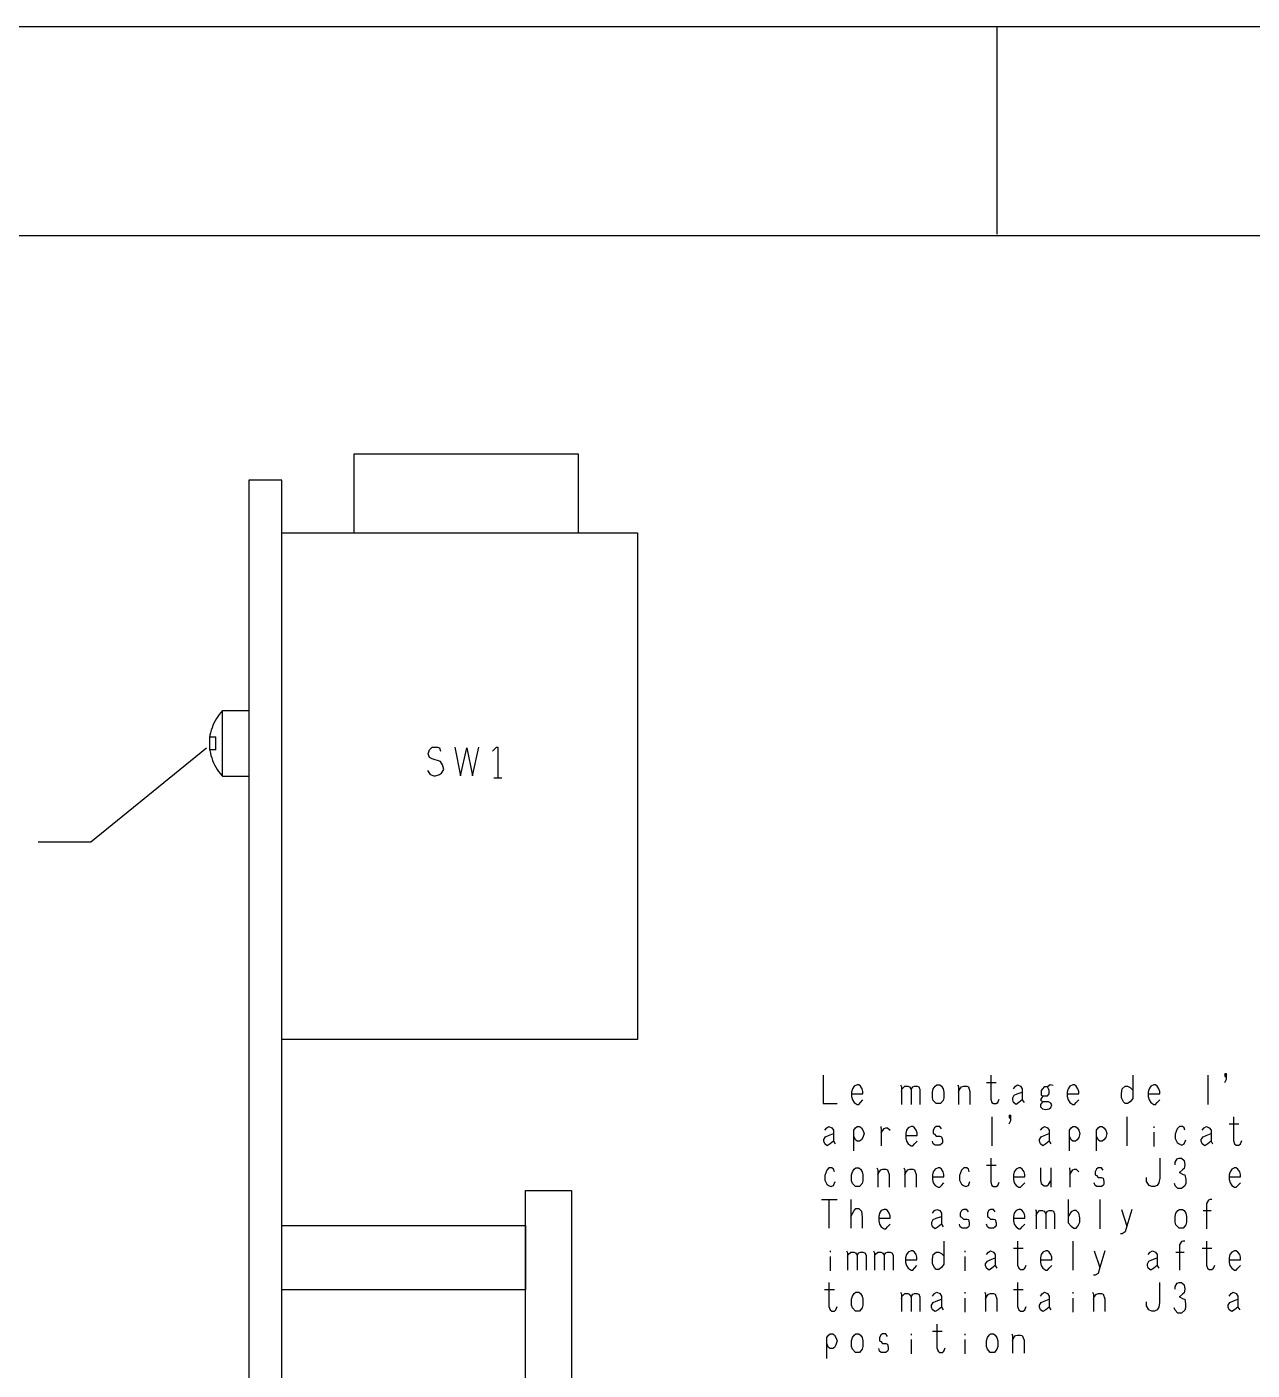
# Model space of a CAD drawing. Extents: x -228 to 961, y -124 to 716.
# Drawn here: x 531.1 to 698.3, y 532.5 to 715.8 of the extents above; entities that cross this region are included whole.
import ezdxf

# ---------------------------------------------------------------- set-up
doc = ezdxf.new("R2010")
doc.units = 0
doc.layers.add('1', color=1, linetype='CONTINUOUS')

msp = doc.modelspace()

# ---------------------------------------------------------------- linework, layer by layer
at = {"layer": '1'}
for p, q in [((960.5, 715.8), (-227.75, 715.8)), ((663.47, 715.8), (663.47, 687.53)), ((934.1, 687.29), (-201.33, 687.29)), ((575.8, 646.77), (575.8, 657.55)), ((575.8, 657.55), (606.35, 657.55)), ((606.35, 657.55), (606.35, 646.77)), ((565.92, 653.94), (561.42, 653.94)), ((561.42, 653.94), (561.42, 211.09)), ((565.92, 651.24), (565.92, 653.94)), ((565.92, 221.87), (565.92, 651.24)), ((565.93, 577.6), (565.93, 646.77)), ((565.93, 646.77), (614.43, 646.77)), ((614.43, 646.77), (614.43, 577.6)), ((557.17, 621.69), (557, 621.39)), ((557.37, 621.97), (557.17, 621.69)), ((557.6, 622.24), (557.37, 621.97)), ((557.82, 622.49), (557.6, 622.24)), ((557.82, 622.49), (561.42, 622.49)), ((557.82, 613.52), (557.82, 622.49)), ((556.3, 619.82), (556.2, 619.47)), ((556.4, 620.14), (556.3, 619.82)), ((556.52, 620.47), (556.4, 620.14)), ((556.65, 620.79), (556.52, 620.47)), ((556.82, 621.09), (556.65, 620.79)), ((557, 621.39), (556.82, 621.09)), ((556.02, 618.92), (556.92, 618.92)), ((556.07, 618.79), (556.05, 618.44)), ((556.05, 618.44), (556.05, 618.09)), ((556.05, 618.09), (556.05, 617.74)), ((556.12, 619.12), (556.07, 618.79)), ((556.2, 619.47), (556.12, 619.12)), ((556.92, 617.12), (556.92, 618.92)), ((555.65, 617.35), (539.88, 604.55)), ((556.92, 617.12), (556.02, 617.12)), ((556.05, 617.74), (556.07, 617.39)), ((556.07, 617.39), (556.1, 617.04)), ((556.1, 617.04), (556.17, 616.69)), ((556.17, 616.69), (556.25, 616.37)), ((556.25, 616.37), (556.35, 616.04)), ((556.35, 616.04), (556.45, 615.69)), ((585.9, 616.6), (586.05, 617.15)), ((586.05, 616.07), (585.9, 616.6)), ((586.05, 617.15), (586.45, 617.5)), ((586.45, 615.9), (586.05, 616.07)), ((586.45, 617.5), (587.18, 617.5)), ((587.18, 617.5), (587.43, 617.4)), ((587.43, 617.4), (587.58, 616.95)), ((589.5, 617.5), (590.28, 613.6)), ((590.28, 613.6), (591.15, 617.4)), ((591.15, 617.4), (591.95, 613.6)), ((591.95, 613.6), (592.8, 617.5)), ((594.68, 616.95), (595.2, 617.5)), ((595.2, 617.5), (595.4, 617.5)), ((595.4, 617.5), (595.4, 613.32)), ((556.45, 615.69), (556.6, 615.37)), ((556.6, 615.37), (556.75, 615.07)), ((556.75, 615.07), (556.9, 614.77)), ((556.9, 614.77), (557.1, 614.47)), ((557.1, 614.47), (557.3, 614.17)), ((557.3, 614.17), (557.5, 613.89)), ((585.78, 614.3), (586.18, 613.77)), ((587.58, 615.55), (586.45, 615.9)), ((587.83, 615.1), (587.58, 615.55)), ((587.7, 613.95), (588.03, 614.47)), ((588.03, 614.47), (587.83, 615.1)), ((557.5, 613.89), (557.72, 613.64)), ((557.72, 613.64), (557.82, 613.52)), ((557.82, 613.52), (561.42, 613.52)), ((586.18, 613.77), (586.65, 613.6)), ((586.65, 613.6), (586.9, 613.6)), ((586.9, 613.6), (587.43, 613.77)), ((587.43, 613.77), (587.7, 613.95)), ((594.85, 613.32), (595.93, 613.32)), ((539.88, 604.55), (532.68, 604.55)), ((614.43, 577.6), (565.93, 577.6)), ((639.75, 572.72), (639.75, 568.85)), ((662.63, 572.72), (662.63, 569.47)), ((682, 572.72), (682, 569.55)), ((692.23, 572.72), (692.23, 568.75)), ((694.8, 572.9), (694.58, 572.55)), ((694.8, 572.9), (694.58, 572.9)), ((694.58, 572.9), (694.58, 572.55)), ((694.8, 572.55), (694.58, 572.9)), ((694.58, 572.55), (694.8, 572.55)), ((694.58, 571.75), (694.8, 572.2)), ((694.8, 572.2), (694.8, 572.9)), ((643.78, 570.87), (643.65, 570.42)), ((643.65, 570.42), (643.65, 569.82)), ((643.65, 570.17), (645.2, 570.17)), ((644, 571.22), (643.78, 570.87)), ((644.4, 571.4), (644, 571.22)), ((644.63, 571.4), (644.4, 571.4)), ((644.88, 571.22), (644.63, 571.4)), ((645.1, 570.87), (644.88, 571.22)), ((645.2, 570.52), (645.1, 570.87)), ((645.2, 570.17), (645.2, 570.52)), ((650.33, 571.4), (650.45, 571.15)), ((650.45, 571.15), (650.45, 568.75)), ((650.45, 570.52), (650.55, 570.87)), ((650.55, 570.87), (650.9, 571.22)), ((650.9, 571.22), (651.3, 571.22)), ((651.3, 571.22), (651.53, 571.15)), ((651.53, 571.15), (651.78, 570.8)), ((651.78, 570.8), (652, 571.15)), ((651.78, 570.8), (651.78, 568.75)), ((652, 571.15), (652.23, 571.22)), ((652.23, 571.22), (652.58, 571.22)), ((652.58, 571.22), (652.8, 571.15)), ((652.8, 571.15), (652.98, 570.8)), ((652.98, 570.8), (652.98, 568.75)), ((654.7, 570.42), (654.8, 570.87)), ((654.7, 569.65), (654.7, 570.42)), ((654.8, 570.87), (655.05, 571.22)), ((655.05, 571.22), (655.28, 571.4)), ((655.28, 571.4), (655.68, 571.4)), ((655.68, 571.4), (655.9, 571.22)), ((655.9, 571.22), (656.13, 570.87)), ((656.13, 570.87), (656.25, 570.42)), ((656.25, 570.42), (656.25, 569.65)), ((658.15, 571.4), (658.25, 571.15)), ((658.25, 571.15), (658.25, 568.75)), ((658.25, 570.42), (658.38, 570.8)), ((658.38, 570.8), (658.65, 571.15)), ((658.65, 571.15), (658.95, 571.22)), ((658.95, 571.22), (659.35, 571.22)), ((659.35, 571.22), (659.58, 571.15)), ((659.58, 571.15), (659.8, 570.52)), ((659.8, 570.52), (659.8, 568.75)), ((662.05, 571.75), (663.38, 571.75)), ((665.73, 570.87), (666.03, 571.22)), ((665.85, 570), (666.25, 570.17)), ((666.03, 571.22), (666.3, 571.4)), ((666.25, 570.17), (666.93, 570.42)), ((666.3, 571.4), (666.7, 571.22)), ((666.7, 571.22), (666.93, 570.87)), ((666.93, 570.87), (666.93, 570.42)), ((666.93, 570.42), (666.93, 569.37)), ((669.7, 570.87), (669.53, 570.62)), ((669.53, 570.62), (669.53, 570)), ((669.93, 571.15), (669.7, 570.87)), ((670.38, 571.15), (669.93, 571.15)), ((670.73, 571.4), (670.38, 571.15)), ((670.5, 570.87), (670.38, 571.15)), ((670.38, 569.9), (670.6, 570.17)), ((670.6, 570.62), (670.5, 570.87)), ((670.6, 570.17), (670.6, 570.62)), ((671.13, 571.32), (670.73, 571.4)), ((673.2, 570.87), (673.08, 570.42)), ((673.08, 570.42), (673.08, 569.82)), ((673.08, 570.17), (674.63, 570.17)), ((673.43, 571.22), (673.2, 570.87)), ((673.83, 571.4), (673.43, 571.22)), ((674.05, 571.4), (673.83, 571.4)), ((674.3, 571.22), (674.05, 571.4)), ((674.53, 570.87), (674.3, 571.22)), ((674.63, 570.52), (674.53, 570.87)), ((674.63, 570.17), (674.63, 570.52)), ((680.45, 570.25), (680.55, 570.87)), ((680.45, 569.65), (680.45, 570.25)), ((680.55, 570.87), (680.95, 571.22)), ((680.95, 571.22), (681.3, 571.22)), ((681.3, 571.22), (681.65, 571.05)), ((681.65, 571.05), (682, 570.7)), ((684.23, 570.87), (684.13, 570.42)), ((684.13, 570.42), (684.13, 569.82)), ((684.13, 570.17), (685.68, 570.17)), ((684.45, 571.22), (684.23, 570.87)), ((684.88, 571.4), (684.45, 571.22)), ((685.1, 571.4), (684.88, 571.4)), ((685.33, 571.22), (685.1, 571.4)), ((685.55, 570.87), (685.33, 571.22)), ((685.68, 570.52), (685.55, 570.87)), ((685.68, 570.17), (685.68, 570.52)), ((639.75, 568.85), (641.7, 568.85)), ((643.65, 569.82), (643.78, 569.37)), ((643.78, 569.37), (644, 569.02)), ((644, 569.02), (644.4, 568.75)), ((644.4, 568.75), (644.63, 568.75)), ((644.63, 568.75), (644.88, 569.02)), ((644.88, 569.02), (645.2, 569.37)), ((654.8, 569.27), (654.7, 569.65)), ((655.2, 568.85), (654.8, 569.27)), ((655.78, 568.85), (655.2, 568.85)), ((656.13, 569.27), (655.78, 568.85)), ((656.25, 569.65), (656.13, 569.27)), ((662.63, 569.47), (662.8, 569.02)), ((662.8, 569.02), (663.03, 568.85)), ((663.03, 568.85), (663.38, 568.85)), ((663.38, 568.85), (663.6, 569.02)), ((663.6, 569.02), (663.78, 569.47)), ((665.63, 569.65), (665.85, 570)), ((665.63, 569.37), (665.63, 569.65)), ((665.73, 569.02), (665.63, 569.37)), ((666.08, 568.75), (665.73, 569.02)), ((666.48, 569.02), (666.08, 568.75)), ((666.93, 569.37), (666.48, 569.02)), ((666.93, 569.37), (667.18, 569.02)), ((669.75, 569.9), (669.4, 569.37)), ((669.4, 569.37), (669.7, 569.1)), ((669.7, 569.1), (669.4, 568.75)), ((669.4, 568.75), (669.4, 568.4)), ((669.4, 568.4), (669.7, 568.12)), ((669.53, 570), (669.75, 569.9)), ((670.5, 569.1), (669.7, 569.1)), ((669.75, 569.9), (670.38, 569.9)), ((670.85, 568.92), (670.5, 569.1)), ((670.6, 568.12), (670.85, 568.32)), ((670.95, 568.67), (670.85, 568.92)), ((670.85, 568.32), (670.95, 568.67)), ((673.08, 569.82), (673.2, 569.37)), ((673.2, 569.37), (673.43, 569.02)), ((673.43, 569.02), (673.83, 568.75)), ((673.83, 568.75), (674.05, 568.75)), ((674.05, 568.75), (674.3, 569.02)), ((674.3, 569.02), (674.63, 569.37)), ((680.73, 569.1), (680.45, 569.65)), ((680.95, 568.85), (680.73, 569.1)), ((681.3, 568.85), (680.95, 568.85)), ((681.65, 569.1), (681.3, 568.85)), ((682, 569.55), (681.65, 569.1)), ((684.13, 569.82), (684.23, 569.37)), ((684.23, 569.37), (684.45, 569.02)), ((684.45, 569.02), (684.88, 568.75)), ((684.88, 568.75), (685.1, 568.75)), ((685.1, 568.75), (685.33, 569.02)), ((685.33, 569.02), (685.68, 569.37)), ((662.8, 567.07), (662.8, 563.1)), ((665.38, 567.25), (665.15, 566.9)), ((665.38, 567.25), (665.15, 567.25)), ((665.15, 567.25), (665.15, 566.9)), ((665.38, 566.9), (665.15, 567.25)), ((665.15, 566.9), (665.38, 566.9)), ((665.15, 566.1), (665.38, 566.55)), ((665.38, 566.55), (665.38, 567.25)), ((669.7, 568.12), (670.15, 568.05)), ((670.15, 568.05), (670.6, 568.12)), ((681.18, 567.07), (681.18, 563.1)), ((695.73, 567.07), (695.73, 563.8)), ((639.98, 565.22), (640.28, 565.57)), ((640.28, 565.57), (640.55, 565.75)), ((640.5, 564.5), (641.2, 564.77)), ((640.55, 565.75), (640.95, 565.57)), ((640.95, 565.57), (641.2, 565.22)), ((641.2, 565.22), (641.2, 564.77)), ((641.2, 564.77), (641.2, 563.72)), ((643.95, 565.22), (644.18, 565.57)), ((643.95, 562.4), (643.95, 565.22)), ((644.18, 565.57), (644.4, 565.75)), ((644.4, 565.75), (644.75, 565.75)), ((644.75, 565.75), (644.98, 565.57)), ((644.98, 565.57), (645.2, 565.22)), ((645.2, 565.22), (645.38, 564.77)), ((645.38, 564.77), (645.2, 564.25)), ((647.63, 565.75), (647.68, 565.22)), ((647.68, 564.87), (648.08, 565.47)), ((647.68, 565.22), (647.68, 563.1)), ((648.08, 565.47), (648.33, 565.57)), ((648.33, 565.57), (648.55, 565.57)), ((648.55, 565.57), (648.9, 565.22)), ((651.13, 565.22), (651.03, 564.77)), ((651.03, 564.77), (651.03, 564.15)), ((651.35, 565.57), (651.13, 565.22)), ((651.78, 565.75), (651.35, 565.57)), ((652, 565.75), (651.78, 565.75)), ((652.23, 565.57), (652, 565.75)), ((652.45, 565.22), (652.23, 565.57)), ((652.58, 564.87), (652.45, 565.22)), ((652.58, 564.5), (652.58, 564.87)), ((654.98, 565.57), (654.8, 565.22)), ((654.8, 565.22), (654.8, 564.77)), ((654.8, 564.77), (654.98, 564.7)), ((655.2, 565.75), (654.98, 565.57)), ((654.98, 564.7), (655.2, 564.42)), ((655.68, 565.75), (655.2, 565.75)), ((655.9, 565.4), (655.68, 565.75)), ((669.4, 565.22), (669.7, 565.57)), ((669.7, 565.57), (669.98, 565.75)), ((669.93, 564.5), (670.6, 564.77)), ((669.98, 565.75), (670.38, 565.57)), ((670.38, 565.57), (670.6, 565.22)), ((670.6, 565.22), (670.6, 564.77)), ((670.6, 564.77), (670.6, 563.72)), ((673.38, 565.22), (673.6, 565.57)), ((673.38, 562.4), (673.38, 565.22)), ((673.6, 565.57), (673.83, 565.75)), ((673.83, 565.75), (674.18, 565.75)), ((674.18, 565.75), (674.4, 565.57)), ((674.4, 565.57), (674.63, 565.22)), ((674.63, 565.22), (674.8, 564.77)), ((674.8, 564.77), (674.63, 564.25)), ((677.05, 565.22), (677.28, 565.57)), ((677.05, 562.4), (677.05, 565.22)), ((677.28, 565.57), (677.5, 565.75)), ((677.5, 565.75), (677.85, 565.75)), ((677.85, 565.75), (678.08, 565.57)), ((678.08, 565.57), (678.33, 565.22)), ((678.33, 565.22), (678.48, 564.77)), ((678.48, 564.77), (678.33, 564.25)), ((684.88, 565.75), (684.88, 565.57)), ((684.88, 564.95), (684.88, 563)), ((688.08, 565.4), (687.8, 564.7)), ((687.8, 564.7), (687.8, 564.07)), ((688.38, 565.75), (688.08, 565.4)), ((688.78, 565.75), (688.38, 565.75)), ((689, 565.57), (688.78, 565.75)), ((689.13, 565.22), (689, 565.57)), ((691.48, 565.22), (691.75, 565.57)), ((691.75, 565.57), (692.05, 565.75)), ((692, 564.5), (692.68, 564.77)), ((692.05, 565.75), (692.45, 565.57)), ((692.45, 565.57), (692.68, 565.22)), ((692.68, 565.22), (692.68, 564.77)), ((692.68, 564.77), (692.68, 563.72)), ((695.15, 566.1), (696.48, 566.1)), ((639.88, 563.97), (640.1, 564.32)), ((639.88, 563.72), (639.88, 563.97)), ((639.98, 563.37), (639.88, 563.72)), ((640.33, 563.1), (639.98, 563.37)), ((640.1, 564.32), (640.5, 564.5)), ((640.73, 563.37), (640.33, 563.1)), ((641.2, 563.72), (640.73, 563.37)), ((641.2, 563.72), (641.43, 563.37)), ((644.18, 563.9), (643.95, 564.42)), ((644.4, 563.72), (644.18, 563.9)), ((644.75, 563.72), (644.4, 563.72)), ((644.98, 563.9), (644.75, 563.72)), ((645.2, 564.25), (644.98, 563.9)), ((651.03, 564.5), (652.58, 564.5)), ((651.03, 564.15), (651.13, 563.72)), ((651.13, 563.72), (651.35, 563.37)), ((651.35, 563.37), (651.78, 563.1)), ((651.78, 563.1), (652, 563.1)), ((652, 563.1), (652.23, 563.37)), ((652.23, 563.37), (652.58, 563.72)), ((654.8, 563.37), (654.7, 563.72)), ((655.05, 563.17), (654.8, 563.37)), ((655.68, 563.17), (655.05, 563.17)), ((655.2, 564.42), (655.68, 564.42)), ((655.68, 564.42), (655.9, 564.32)), ((655.9, 563.37), (655.68, 563.17)), ((655.9, 564.32), (656.03, 563.9)), ((656.03, 563.55), (655.9, 563.37)), ((656.03, 563.9), (656.03, 563.55)), ((669.3, 563.97), (669.53, 564.32)), ((669.3, 563.72), (669.3, 563.97)), ((669.4, 563.37), (669.3, 563.72)), ((669.75, 563.1), (669.4, 563.37)), ((669.53, 564.32), (669.93, 564.5)), ((670.15, 563.37), (669.75, 563.1)), ((670.6, 563.72), (670.15, 563.37)), ((670.6, 563.72), (670.85, 563.37)), ((673.6, 563.9), (673.38, 564.42)), ((673.83, 563.72), (673.6, 563.9)), ((674.18, 563.72), (673.83, 563.72)), ((674.4, 563.9), (674.18, 563.72)), ((674.63, 564.25), (674.4, 563.9)), ((677.28, 563.9), (677.05, 564.42)), ((677.5, 563.72), (677.28, 563.9)), ((677.85, 563.72), (677.5, 563.72)), ((678.08, 563.9), (677.85, 563.72)), ((678.33, 564.25), (678.08, 563.9)), ((687.8, 564.07), (688.08, 563.55)), ((688.08, 563.55), (688.33, 563.37)), ((688.33, 563.37), (688.65, 563.17)), ((688.65, 563.17), (689, 563.37)), ((689, 563.37), (689.23, 563.9)), ((691.35, 563.97), (691.6, 564.32)), ((691.35, 563.72), (691.35, 563.97)), ((691.48, 563.37), (691.35, 563.72)), ((691.83, 563.1), (691.48, 563.37)), ((691.6, 564.32), (692, 564.5)), ((692.23, 563.37), (691.83, 563.1)), ((692.68, 563.72), (692.23, 563.37)), ((692.68, 563.72), (692.9, 563.37)), ((695.73, 563.8), (695.9, 563.37)), ((695.9, 563.37), (696.13, 563.17)), ((696.13, 563.17), (696.48, 563.17)), ((696.48, 563.17), (696.7, 563.37)), ((696.7, 563.37), (696.88, 563.8)), ((662.63, 561.42), (662.63, 558.15)), ((685.68, 561.42), (685.68, 558.67)), ((687.8, 560.87), (688.08, 561.32)), ((688.08, 561.32), (688.33, 561.42)), ((688.33, 561.42), (688.65, 561.42)), ((688.65, 561.42), (689, 561.07)), ((689, 561.07), (689.13, 560.52)), ((640.28, 559.75), (639.98, 559.02)), ((640.55, 560.1), (640.28, 559.75)), ((640.95, 560.1), (640.55, 560.1)), ((641.2, 559.92), (640.95, 560.1)), ((641.3, 559.55), (641.2, 559.92)), ((643.65, 559.12), (643.78, 559.55)), ((643.78, 559.55), (644, 559.92)), ((644, 559.92), (644.23, 560.1)), ((644.23, 560.1), (644.63, 560.1)), ((644.63, 560.1), (644.88, 559.92)), ((644.88, 559.92), (645.1, 559.55)), ((645.1, 559.55), (645.2, 559.12)), ((647.1, 560.1), (647.23, 559.82)), ((647.23, 559.82), (647.23, 557.45)), ((647.23, 559.12), (647.35, 559.47)), ((647.35, 559.47), (647.63, 559.82)), ((647.63, 559.82), (647.9, 559.92)), ((647.9, 559.92), (648.33, 559.92)), ((648.33, 559.92), (648.55, 559.82)), ((648.55, 559.82), (648.78, 559.2)), ((648.78, 559.2), (648.78, 557.45)), ((650.78, 560.1), (650.9, 559.82)), ((650.9, 559.82), (650.9, 557.45)), ((650.9, 559.12), (651.03, 559.47)), ((651.03, 559.47), (651.3, 559.82)), ((651.3, 559.82), (651.6, 559.92)), ((651.6, 559.92), (652, 559.92)), ((652, 559.92), (652.23, 559.82)), ((652.23, 559.82), (652.45, 559.2)), ((652.45, 559.2), (652.45, 557.45)), ((654.8, 559.55), (654.7, 559.12)), ((655.05, 559.92), (654.8, 559.55)), ((655.45, 560.1), (655.05, 559.92)), ((655.68, 560.1), (655.45, 560.1)), ((655.9, 559.92), (655.68, 560.1)), ((656.13, 559.55), (655.9, 559.92)), ((656.25, 559.2), (656.13, 559.55)), ((656.25, 558.85), (656.25, 559.2)), ((658.65, 559.75), (658.38, 559.02)), ((658.95, 560.1), (658.65, 559.75)), ((659.35, 560.1), (658.95, 560.1)), ((659.58, 559.92), (659.35, 560.1)), ((659.7, 559.55), (659.58, 559.92)), ((662.05, 560.45), (663.38, 560.45)), ((665.85, 559.55), (665.73, 559.12)), ((666.08, 559.92), (665.85, 559.55)), ((666.48, 560.1), (666.08, 559.92)), ((666.7, 560.1), (666.48, 560.1)), ((666.93, 559.92), (666.7, 560.1)), ((667.18, 559.55), (666.93, 559.92)), ((667.28, 559.2), (667.18, 559.55)), ((667.28, 558.85), (667.28, 559.2)), ((669.4, 560.1), (669.4, 558.4)), ((670.85, 560.1), (670.85, 557.45)), ((673.38, 560.1), (673.43, 559.55)), ((673.43, 559.2), (673.83, 559.82)), ((673.43, 559.55), (673.43, 557.45)), ((673.83, 559.82), (674.05, 559.92)), ((674.05, 559.92), (674.3, 559.92)), ((674.3, 559.92), (674.63, 559.55)), ((677.05, 559.92), (676.88, 559.55)), ((676.88, 559.55), (676.88, 559.12)), ((677.28, 560.1), (677.05, 559.92)), ((677.75, 560.1), (677.28, 560.1)), ((677.98, 559.75), (677.75, 560.1)), ((687.8, 560.52), (687.8, 560.87)), ((688.38, 559.47), (688.33, 559.47)), ((688.78, 559.82), (688.38, 559.47)), ((688.38, 559.47), (688.9, 559.2)), ((689, 560), (688.78, 559.82)), ((688.9, 559.2), (689.13, 559.12)), ((689.13, 560.52), (689, 560)), ((695.28, 559.55), (695.15, 559.12)), ((695.5, 559.92), (695.28, 559.55)), ((695.9, 560.1), (695.5, 559.92)), ((696.13, 560.1), (695.9, 560.1)), ((696.35, 559.92), (696.13, 560.1)), ((696.6, 559.55), (696.35, 559.92)), ((696.7, 559.2), (696.6, 559.55)), ((696.7, 558.85), (696.7, 559.2)), ((639.98, 559.02), (639.98, 558.4)), ((639.98, 558.4), (640.28, 557.87)), ((640.28, 557.87), (640.5, 557.7)), ((640.5, 557.7), (640.85, 557.52)), ((640.85, 557.52), (641.2, 557.7)), ((641.2, 557.7), (641.43, 558.22)), ((643.65, 558.32), (643.65, 559.12)), ((643.78, 557.97), (643.65, 558.32)), ((644.18, 557.52), (643.78, 557.97)), ((644.75, 557.52), (644.18, 557.52)), ((645.1, 557.97), (644.75, 557.52)), ((645.2, 558.32), (645.1, 557.97)), ((645.2, 559.12), (645.2, 558.32)), ((654.7, 559.12), (654.7, 558.5)), ((654.7, 558.85), (656.25, 558.85)), ((654.7, 558.5), (654.8, 558.05)), ((654.8, 558.05), (655.05, 557.7)), ((655.05, 557.7), (655.45, 557.45)), ((655.45, 557.45), (655.68, 557.45)), ((655.68, 557.45), (655.9, 557.7)), ((655.9, 557.7), (656.25, 558.05)), ((658.38, 559.02), (658.38, 558.4)), ((658.38, 558.4), (658.65, 557.87)), ((658.65, 557.87), (658.9, 557.7)), ((658.9, 557.7), (659.23, 557.52)), ((659.23, 557.52), (659.58, 557.7)), ((659.58, 557.7), (659.8, 558.22)), ((662.63, 558.15), (662.8, 557.7)), ((662.8, 557.7), (663.03, 557.52)), ((663.03, 557.52), (663.38, 557.52)), ((663.38, 557.52), (663.6, 557.7)), ((663.6, 557.7), (663.78, 558.15)), ((665.73, 559.12), (665.73, 558.5)), ((665.73, 558.85), (667.28, 558.85)), ((665.73, 558.5), (665.85, 558.05)), ((665.85, 558.05), (666.08, 557.7)), ((666.08, 557.7), (666.48, 557.45)), ((666.48, 557.45), (666.7, 557.45)), ((666.7, 557.45), (666.93, 557.7)), ((666.93, 557.7), (667.28, 558.05)), ((669.4, 558.4), (669.53, 557.97)), ((669.53, 557.97), (669.93, 557.62)), ((669.93, 557.62), (670.28, 557.62)), ((670.28, 557.62), (670.5, 557.8)), ((670.5, 557.8), (670.85, 558.32)), ((676.88, 557.7), (676.75, 558.05)), ((676.88, 559.12), (677.05, 559.02)), ((677.1, 557.52), (676.88, 557.7)), ((677.05, 559.02), (677.28, 558.77)), ((677.75, 557.52), (677.1, 557.52)), ((677.28, 558.77), (677.75, 558.77)), ((677.75, 558.77), (677.98, 558.67)), ((677.98, 557.7), (677.75, 557.52)), ((677.98, 558.67), (678.08, 558.22)), ((678.08, 557.87), (677.98, 557.7)), ((678.08, 558.22), (678.08, 557.87)), ((683.9, 558.22), (683.9, 558.77)), ((684.23, 557.7), (683.9, 558.22)), ((684.63, 557.52), (684.23, 557.7)), ((684.98, 557.52), (684.63, 557.52)), ((685.33, 557.7), (684.98, 557.52)), ((685.55, 558.05), (685.33, 557.7)), ((685.68, 558.67), (685.55, 558.05)), ((687.8, 557.62), (687.68, 557.97)), ((688.15, 557.25), (687.8, 557.62)), ((689.13, 557.62), (688.65, 557.25)), ((689.13, 559.12), (689.23, 558.5)), ((689.23, 557.97), (689.13, 557.62)), ((689.23, 558.5), (689.23, 557.97)), ((695.15, 559.12), (695.15, 558.5)), ((695.15, 558.85), (696.7, 558.85)), ((695.15, 558.5), (695.28, 558.05)), ((695.28, 558.05), (695.5, 557.7)), ((695.5, 557.7), (695.9, 557.45)), ((695.9, 557.45), (696.13, 557.45)), ((696.13, 557.45), (696.35, 557.7)), ((696.35, 557.7), (696.7, 558.05)), ((599.15, 476.1), (599.15, 557)), ((599.15, 557), (605.45, 557)), ((605.45, 557), (605.45, 476.22)), ((639.53, 555.75), (641.7, 555.75)), ((640.55, 555.75), (640.55, 551.87)), ((643.55, 555.75), (643.55, 551.87)), ((673.2, 555.75), (673.2, 552.57)), ((677.5, 555.75), (677.5, 551.77)), ((688.65, 557.25), (688.15, 557.25)), ((692.33, 555.67), (692.05, 555.22)), ((692.58, 555.75), (692.33, 555.67)), ((692.8, 555.75), (692.58, 555.75)), ((643.55, 553.45), (643.95, 554.17)), ((643.95, 554.17), (644.23, 554.52)), ((644.23, 554.52), (644.63, 554.52)), ((644.63, 554.52), (644.98, 554.17)), ((644.98, 554.17), (645.1, 553.37)), ((647.45, 553.9), (647.35, 553.45)), ((647.68, 554.25), (647.45, 553.9)), ((648.08, 554.42), (647.68, 554.25)), ((648.33, 554.42), (648.08, 554.42)), ((648.55, 554.25), (648.33, 554.42)), ((648.78, 553.9), (648.55, 554.25)), ((648.9, 553.55), (648.78, 553.9)), ((654.7, 553.9), (654.98, 554.25)), ((654.98, 554.25), (655.28, 554.42)), ((655.28, 554.42), (655.68, 554.25)), ((655.68, 554.25), (655.9, 553.9)), ((655.9, 553.9), (655.9, 553.45)), ((658.65, 554.25), (658.48, 553.9)), ((658.48, 553.9), (658.48, 553.45)), ((658.9, 554.42), (658.65, 554.25)), ((659.35, 554.42), (658.9, 554.42)), ((659.58, 554.07), (659.35, 554.42)), ((662.33, 554.25), (662.18, 553.9)), ((662.18, 553.9), (662.18, 553.45)), ((662.58, 554.42), (662.33, 554.25)), ((663.03, 554.42), (662.58, 554.42)), ((663.25, 554.07), (663.03, 554.42)), ((665.85, 553.9), (665.73, 553.45)), ((666.08, 554.25), (665.85, 553.9)), ((666.48, 554.42), (666.08, 554.25)), ((666.7, 554.42), (666.48, 554.42)), ((666.93, 554.25), (666.7, 554.42)), ((667.18, 553.9), (666.93, 554.25)), ((667.28, 553.55), (667.18, 553.9)), ((668.73, 554.42), (668.83, 554.17)), ((668.83, 554.17), (668.83, 551.77)), ((668.83, 553.55), (668.95, 553.9)), ((668.95, 553.9), (669.3, 554.25)), ((669.3, 554.25), (669.7, 554.25)), ((669.7, 554.25), (669.93, 554.17)), ((669.93, 554.17), (670.15, 553.82)), ((670.15, 553.82), (670.38, 554.17)), ((670.15, 553.82), (670.15, 551.77)), ((670.38, 554.17), (670.6, 554.25)), ((670.6, 554.25), (670.95, 554.25)), ((670.95, 554.25), (671.18, 554.17)), ((671.18, 554.17), (671.35, 553.82)), ((671.35, 553.82), (671.35, 551.77)), ((673.6, 554.07), (673.2, 553.45)), ((673.95, 554.25), (673.6, 554.07)), ((674.3, 554.25), (673.95, 554.25)), ((674.63, 553.9), (674.3, 554.25)), ((674.8, 553.27), (674.63, 553.9)), ((680.45, 554.42), (681.18, 552.12)), ((681.88, 554.42), (681.18, 552.12)), ((687.8, 553.45), (687.9, 553.9)), ((687.9, 553.9), (688.15, 554.25)), ((688.15, 554.25), (688.38, 554.42)), ((688.38, 554.42), (688.78, 554.42)), ((688.78, 554.42), (689, 554.25)), ((689, 554.25), (689.23, 553.9)), ((689.23, 553.9), (689.35, 553.45)), ((691.6, 554.25), (692.68, 554.25)), ((692.05, 555.22), (692.05, 551.77)), ((565.93, 543.45), (565.93, 552.22)), ((565.93, 552.22), (599.15, 552.22)), ((599.15, 552.22), (599.15, 543.45)), ((645.1, 553.37), (645.1, 551.87)), ((647.35, 553.45), (647.35, 552.85)), ((647.35, 553.2), (648.9, 553.2)), ((647.35, 552.85), (647.45, 552.4)), ((647.45, 552.4), (647.68, 552.05)), ((647.68, 552.05), (648.08, 551.77)), ((648.33, 551.77), (648.55, 552.05)), ((648.55, 552.05), (648.9, 552.4)), ((648.9, 553.2), (648.9, 553.55)), ((654.58, 552.67), (654.8, 553.02)), ((654.58, 552.4), (654.58, 552.67)), ((654.7, 552.05), (654.58, 552.4)), ((655.05, 551.77), (654.7, 552.05)), ((654.8, 553.02), (655.2, 553.2)), ((655.45, 552.05), (655.05, 551.77)), ((655.2, 553.2), (655.9, 553.45)), ((655.9, 552.4), (655.45, 552.05)), ((655.9, 553.45), (655.9, 552.4)), ((655.9, 552.4), (656.13, 552.05)), ((658.48, 552.05), (658.38, 552.4)), ((658.48, 553.45), (658.65, 553.37)), ((658.73, 551.87), (658.48, 552.05)), ((658.65, 553.37), (658.9, 553.1)), ((659.35, 551.87), (658.73, 551.87)), ((658.9, 553.1), (659.35, 553.1)), ((659.35, 553.1), (659.58, 553.02)), ((659.58, 552.05), (659.35, 551.87)), ((659.58, 553.02), (659.7, 552.57)), ((659.7, 552.22), (659.58, 552.05)), ((659.7, 552.57), (659.7, 552.22)), ((662.18, 552.05), (662.05, 552.4)), ((662.18, 553.45), (662.33, 553.37)), ((662.4, 551.87), (662.18, 552.05)), ((662.33, 553.37), (662.58, 553.1)), ((663.03, 551.87), (662.4, 551.87)), ((662.58, 553.1), (663.03, 553.1)), ((663.03, 553.1), (663.25, 553.02)), ((663.25, 552.05), (663.03, 551.87)), ((663.25, 553.02), (663.38, 552.57)), ((663.38, 552.22), (663.25, 552.05)), ((663.38, 552.57), (663.38, 552.22)), ((665.73, 553.45), (665.73, 552.85)), ((665.73, 553.2), (667.28, 553.2)), ((665.73, 552.85), (665.85, 552.4)), ((665.85, 552.4), (666.08, 552.05)), ((666.08, 552.05), (666.48, 551.77)), ((666.7, 551.77), (666.93, 552.05)), ((666.93, 552.05), (667.28, 552.4)), ((667.28, 553.2), (667.28, 553.55)), ((673.2, 552.57), (673.6, 552.12)), ((673.6, 552.12), (673.95, 551.87)), ((673.95, 551.87), (674.3, 551.87)), ((674.3, 551.87), (674.53, 552.12)), ((674.53, 552.12), (674.8, 552.67)), ((674.8, 552.67), (674.8, 553.27)), ((681.18, 552.12), (680.95, 551.35)), ((687.8, 552.67), (687.8, 553.45)), ((687.9, 552.3), (687.8, 552.67)), ((688.33, 551.87), (687.9, 552.3)), ((688.9, 551.87), (688.33, 551.87)), ((689.23, 552.3), (688.9, 551.87)), ((689.35, 552.67), (689.23, 552.3)), ((689.35, 553.45), (689.35, 552.67)), ((648.08, 551.77), (648.33, 551.77)), ((656.25, 550.1), (656.25, 546.92)), ((666.3, 550.1), (666.3, 546.82)), ((666.48, 551.77), (666.7, 551.77)), ((673.82, 550.1), (673.82, 546.12)), ((680.55, 551.07), (680.33, 551.07)), ((680.95, 551.35), (680.55, 551.07)), ((688.65, 550.02), (688.37, 549.57)), ((688.9, 550.1), (688.65, 550.02)), ((689.12, 550.1), (688.9, 550.1)), ((692.05, 550.1), (692.05, 546.82)), ((640.72, 548.77), (640.72, 548.6)), ((642.97, 548.77), (643.07, 548.5)), ((643.07, 548.5), (643.07, 546.12)), ((643.07, 547.9), (643.2, 548.25)), ((643.2, 548.25), (643.55, 548.6)), ((643.55, 548.6), (643.95, 548.6)), ((643.95, 548.6), (644.17, 548.5)), ((644.17, 548.5), (644.4, 548.15)), ((644.4, 548.15), (644.62, 548.5)), ((644.4, 548.15), (644.4, 546.12)), ((644.62, 548.5), (644.87, 548.6)), ((644.87, 548.6), (645.2, 548.6)), ((645.2, 548.6), (645.45, 548.5)), ((645.45, 548.5), (645.62, 548.15)), ((645.62, 548.15), (645.62, 546.12)), ((646.65, 548.77), (646.77, 548.5)), ((646.77, 548.5), (646.77, 546.12)), ((646.77, 547.9), (646.87, 548.25)), ((646.87, 548.25), (647.22, 548.6)), ((647.22, 548.6), (647.62, 548.6)), ((647.62, 548.6), (647.85, 548.5)), ((647.85, 548.5), (648.07, 548.15)), ((648.07, 548.15), (648.32, 548.5)), ((648.07, 548.15), (648.07, 546.12)), ((648.32, 548.5), (648.55, 548.6)), ((648.55, 548.6), (648.9, 548.6)), ((648.9, 548.6), (649.12, 548.5)), ((649.12, 548.5), (649.3, 548.15)), ((649.3, 548.15), (649.3, 546.12)), ((651.12, 548.25), (651.02, 547.8)), ((651.35, 548.6), (651.12, 548.25)), ((651.77, 548.77), (651.35, 548.6)), ((652, 548.77), (651.77, 548.77)), ((652.22, 548.6), (652, 548.77)), ((652.45, 548.25), (652.22, 548.6)), ((652.57, 547.9), (652.45, 548.25)), ((654.7, 547.62), (654.8, 548.25)), ((654.8, 548.25), (655.2, 548.6)), ((655.2, 548.6), (655.55, 548.6)), ((655.55, 548.6), (655.9, 548.42)), ((655.9, 548.42), (656.25, 548.07)), ((659.12, 548.77), (659.12, 548.6)), ((662.05, 548.25), (662.32, 548.6)), ((662.32, 548.6), (662.62, 548.77)), ((662.62, 548.77), (663.02, 548.6)), ((663.02, 548.6), (663.25, 548.25)), ((663.25, 548.25), (663.25, 547.8)), ((665.72, 549.12), (667.05, 549.12)), ((669.52, 548.25), (669.4, 547.8)), ((669.75, 548.6), (669.52, 548.25)), ((670.15, 548.77), (669.75, 548.6)), ((670.37, 548.77), (670.15, 548.77)), ((670.6, 548.6), (670.37, 548.77)), ((670.85, 548.25), (670.6, 548.6)), ((670.95, 547.9), (670.85, 548.25)), ((676.75, 548.77), (677.5, 546.47)), ((678.2, 548.77), (677.5, 546.47)), ((684.12, 548.25), (684.4, 548.6)), ((684.4, 548.6), (684.7, 548.77)), ((684.7, 548.77), (685.1, 548.6)), ((685.1, 548.6), (685.32, 548.25)), ((685.32, 548.25), (685.32, 547.8)), ((687.9, 548.6), (689, 548.6)), ((688.37, 549.57), (688.37, 546.12)), ((691.47, 549.12), (692.8, 549.12)), ((695.27, 548.25), (695.15, 547.8)), ((695.5, 548.6), (695.27, 548.25)), ((695.9, 548.77), (695.5, 548.6)), ((696.12, 548.77), (695.9, 548.77)), ((696.35, 548.6), (696.12, 548.77)), ((696.6, 548.25), (696.35, 548.6)), ((696.7, 547.9), (696.6, 548.25)), ((640.72, 547.97), (640.72, 546.02)), ((651.02, 547.8), (651.02, 547.17)), ((651.02, 547.52), (652.57, 547.52)), ((651.02, 547.17), (651.12, 546.75)), ((651.12, 546.75), (651.35, 546.4)), ((651.35, 546.4), (651.77, 546.12)), ((652, 546.12), (652.22, 546.4)), ((652.22, 546.4), (652.57, 546.75)), ((652.57, 547.52), (652.57, 547.9)), ((654.7, 547), (654.7, 547.62)), ((654.97, 546.47), (654.7, 547)), ((655.2, 546.2), (654.97, 546.47)), ((655.9, 546.47), (655.55, 546.2)), ((656.25, 546.92), (655.9, 546.47)), ((659.12, 547.97), (659.12, 546.02)), ((661.92, 547), (662.17, 547.35)), ((661.92, 546.75), (661.92, 547)), ((662.05, 546.4), (661.92, 546.75)), ((662.4, 546.12), (662.05, 546.4)), ((662.17, 547.35), (662.57, 547.52)), ((662.8, 546.4), (662.4, 546.12)), ((662.57, 547.52), (663.25, 547.8)), ((663.25, 546.75), (662.8, 546.4)), ((663.25, 547.8), (663.25, 546.75)), ((663.25, 546.75), (663.47, 546.4)), ((666.3, 546.82), (666.47, 546.4)), ((666.47, 546.4), (666.7, 546.2)), ((667.05, 546.2), (667.27, 546.4)), ((667.27, 546.4), (667.45, 546.82)), ((669.4, 547.8), (669.4, 547.17)), ((669.4, 547.52), (670.95, 547.52)), ((669.4, 547.17), (669.52, 546.75)), ((669.52, 546.75), (669.75, 546.4)), ((669.75, 546.4), (670.15, 546.12)), ((670.37, 546.12), (670.6, 546.4)), ((670.6, 546.4), (670.95, 546.75)), ((670.95, 547.52), (670.95, 547.9)), ((677.5, 546.47), (677.27, 545.67)), ((684, 547), (684.22, 547.35)), ((684, 546.75), (684, 547)), ((684.12, 546.4), (684, 546.75)), ((684.45, 546.12), (684.12, 546.4)), ((684.22, 547.35), (684.62, 547.52)), ((684.87, 546.4), (684.45, 546.12)), ((684.62, 547.52), (685.32, 547.8)), ((685.32, 546.75), (684.87, 546.4)), ((685.32, 547.8), (685.32, 546.75)), ((685.32, 546.75), (685.55, 546.4)), ((692.05, 546.82), (692.22, 546.4)), ((692.22, 546.4), (692.45, 546.2)), ((692.8, 546.2), (693.02, 546.4)), ((693.02, 546.4), (693.2, 546.82)), ((695.15, 547.8), (695.15, 547.17)), ((695.15, 547.52), (696.7, 547.52)), ((695.15, 547.17), (695.27, 546.75)), ((695.27, 546.75), (695.5, 546.4)), ((695.5, 546.4), (695.9, 546.12)), ((696.12, 546.12), (696.35, 546.4)), ((696.35, 546.4), (696.7, 546.75)), ((696.7, 547.52), (696.7, 547.9)), ((651.77, 546.12), (652, 546.12)), ((655.55, 546.2), (655.2, 546.2)), ((666.7, 546.2), (667.05, 546.2)), ((670.15, 546.12), (670.37, 546.12)), ((676.87, 545.42), (676.65, 545.42)), ((677.27, 545.67), (676.87, 545.42)), ((692.45, 546.2), (692.8, 546.2)), ((695.9, 546.12), (696.12, 546.12)), ((599.15, 543.45), (565.93, 543.45)), ((639.97, 543.47), (641.3, 543.47)), ((640.55, 544.45), (640.55, 541.17)), ((643.77, 542.57), (644, 542.95)), ((644, 542.95), (644.22, 543.12)), ((644.22, 543.12), (644.62, 543.12)), ((644.62, 543.12), (644.87, 542.95)), ((644.87, 542.95), (645.1, 542.57)), ((650.32, 543.12), (650.45, 542.85)), ((650.45, 542.85), (650.45, 540.47)), ((650.55, 542.57), (650.9, 542.95)), ((650.9, 542.95), (651.3, 542.95)), ((651.3, 542.95), (651.52, 542.85)), ((651.52, 542.85), (651.77, 542.5)), ((651.77, 542.5), (652, 542.85)), ((652, 542.85), (652.22, 542.95)), ((652.22, 542.95), (652.57, 542.95)), ((652.57, 542.95), (652.8, 542.85)), ((652.8, 542.85), (652.97, 542.5)), ((654.7, 542.57), (654.97, 542.95)), ((654.97, 542.95), (655.27, 543.12)), ((655.27, 543.12), (655.67, 542.95)), ((655.67, 542.95), (655.9, 542.57)), ((659.12, 543.12), (659.12, 542.95)), ((661.82, 543.12), (661.92, 542.85)), ((661.92, 542.85), (661.92, 540.47)), ((662.05, 542.5), (662.32, 542.85)), ((662.32, 542.85), (662.62, 542.95)), ((662.62, 542.95), (663.02, 542.95)), ((663.02, 542.95), (663.25, 542.85)), ((663.25, 542.85), (663.47, 542.22)), ((665.72, 543.47), (667.05, 543.47)), ((666.3, 544.45), (666.3, 541.17)), ((669.4, 542.57), (669.7, 542.95)), ((669.7, 542.95), (669.97, 543.12)), ((669.97, 543.12), (670.37, 542.95)), ((670.37, 542.95), (670.6, 542.57)), ((673.82, 543.12), (673.82, 542.95)), ((676.52, 543.12), (676.65, 542.85)), ((676.65, 542.85), (676.65, 540.47)), ((676.75, 542.5), (677.05, 542.85)), ((677.05, 542.85), (677.32, 542.95)), ((677.32, 542.95), (677.75, 542.95)), ((677.75, 542.95), (677.97, 542.85)), ((677.97, 542.85), (678.2, 542.22)), ((685.67, 544.45), (685.67, 541.7)), ((687.8, 543.9), (688.07, 544.35)), ((687.8, 543.55), (687.8, 543.9)), ((688.07, 544.35), (688.32, 544.45)), ((688.32, 544.45), (688.65, 544.45)), ((688.77, 542.85), (688.37, 542.5)), ((688.65, 544.45), (689, 544.1)), ((689, 543.02), (688.77, 542.85)), ((689, 544.1), (689.12, 543.55)), ((689.12, 543.55), (689, 543.02)), ((695.15, 542.57), (695.45, 542.95)), ((695.45, 542.95), (695.72, 543.12)), ((695.72, 543.12), (696.12, 542.95)), ((696.12, 542.95), (696.35, 542.57)), ((640.55, 541.17), (640.72, 540.72)), ((641.52, 540.72), (641.7, 541.17)), ((643.65, 542.15), (643.77, 542.57)), ((643.65, 541.35), (643.65, 542.15)), ((643.77, 541), (643.65, 541.35)), ((644.17, 540.55), (643.77, 541)), ((645.1, 541), (644.75, 540.55)), ((645.1, 542.57), (645.2, 542.15)), ((645.2, 541.35), (645.1, 541)), ((645.2, 542.15), (645.2, 541.35)), ((650.45, 542.22), (650.55, 542.57)), ((651.77, 542.5), (651.77, 540.47)), ((652.97, 542.5), (652.97, 540.47)), ((654.57, 541.35), (654.8, 541.7)), ((654.57, 541.07), (654.57, 541.35)), ((654.7, 540.72), (654.57, 541.07)), ((654.8, 541.7), (655.2, 541.87)), ((655.2, 541.87), (655.9, 542.15)), ((655.9, 541.07), (655.45, 540.72)), ((655.9, 542.57), (655.9, 542.15)), ((655.9, 542.15), (655.9, 541.07)), ((655.9, 541.07), (656.12, 540.72)), ((659.12, 542.32), (659.12, 540.37)), ((661.92, 542.15), (662.05, 542.5)), ((663.47, 542.22), (663.47, 540.47)), ((666.3, 541.17), (666.47, 540.72)), ((667.27, 540.72), (667.45, 541.17)), ((669.3, 541.35), (669.52, 541.7)), ((669.3, 541.07), (669.3, 541.35)), ((669.4, 540.72), (669.3, 541.07)), ((669.52, 541.7), (669.92, 541.87)), ((669.92, 541.87), (670.6, 542.15)), ((670.6, 541.07), (670.15, 540.72)), ((670.6, 542.57), (670.6, 542.15)), ((670.6, 542.15), (670.6, 541.07)), ((670.6, 541.07), (670.85, 540.72)), ((673.82, 542.32), (673.82, 540.37)), ((676.65, 542.15), (676.75, 542.5)), ((678.2, 542.22), (678.2, 540.47)), ((683.9, 541.25), (683.9, 541.8)), ((684.22, 540.72), (683.9, 541.25)), ((685.55, 541.07), (685.32, 540.72)), ((685.67, 541.7), (685.55, 541.07)), ((687.8, 540.65), (687.67, 541)), ((688.37, 542.5), (688.32, 542.5)), ((688.37, 542.5), (688.9, 542.22)), ((688.9, 542.22), (689.12, 542.15)), ((689.12, 542.15), (689.22, 541.52)), ((689.22, 541), (689.12, 540.65)), ((689.22, 541.52), (689.22, 541)), ((695.02, 541.35), (695.27, 541.7)), ((695.02, 541.07), (695.02, 541.35)), ((695.15, 540.72), (695.02, 541.07)), ((695.27, 541.7), (695.67, 541.87)), ((695.67, 541.87), (696.35, 542.15)), ((696.35, 541.07), (695.9, 540.72)), ((696.35, 542.57), (696.35, 542.15)), ((696.35, 542.15), (696.35, 541.07)), ((696.35, 541.07), (696.6, 540.72)), ((640.72, 540.72), (640.95, 540.55)), ((640.95, 540.55), (641.3, 540.55)), ((641.3, 540.55), (641.52, 540.72)), ((644.75, 540.55), (644.17, 540.55)), ((655.05, 540.47), (654.7, 540.72)), ((655.45, 540.72), (655.05, 540.47)), ((666.47, 540.72), (666.7, 540.55)), ((666.7, 540.55), (667.05, 540.55)), ((667.05, 540.55), (667.27, 540.72)), ((669.75, 540.47), (669.4, 540.72)), ((670.15, 540.72), (669.75, 540.47)), ((684.62, 540.55), (684.22, 540.72)), ((684.97, 540.55), (684.62, 540.55)), ((685.32, 540.72), (684.97, 540.55)), ((688.15, 540.27), (687.8, 540.65)), ((688.65, 540.27), (688.15, 540.27)), ((689.12, 540.65), (688.65, 540.27)), ((695.5, 540.47), (695.15, 540.72)), ((695.9, 540.72), (695.5, 540.47)), ((640.27, 536.92), (640.5, 537.27)), ((640.5, 537.27), (640.72, 537.44)), ((640.72, 537.44), (641.07, 537.44)), ((641.07, 537.44), (641.3, 537.27)), ((641.3, 537.27), (641.52, 536.92)), ((643.77, 536.92), (644, 537.27)), ((644, 537.27), (644.22, 537.44)), ((644.22, 537.44), (644.62, 537.44)), ((644.62, 537.44), (644.87, 537.27)), ((644.87, 537.27), (645.1, 536.92)), ((647.62, 537.27), (647.45, 536.92)), ((647.85, 537.44), (647.62, 537.27)), ((648.32, 537.44), (647.85, 537.44)), ((648.55, 537.09), (648.32, 537.44)), ((651.77, 537.44), (651.77, 537.27)), ((654.7, 537.79), (656.02, 537.79)), ((655.27, 538.77), (655.27, 535.52)), ((659.12, 537.44), (659.12, 537.27)), ((662.17, 536.92), (662.4, 537.27)), ((662.4, 537.27), (662.62, 537.44)), ((662.62, 537.44), (663.02, 537.44)), ((663.02, 537.44), (663.25, 537.27)), ((663.25, 537.27), (663.47, 536.92)), ((665.5, 537.44), (665.62, 537.19)), ((665.62, 537.19), (665.62, 534.79)), ((665.72, 536.84), (666.02, 537.19)), ((666.02, 537.19), (666.3, 537.27)), ((666.3, 537.27), (666.7, 537.27)), ((666.7, 537.27), (666.92, 537.19)), ((666.92, 537.19), (667.17, 536.57)), ((640.27, 534.09), (640.27, 536.92)), ((640.5, 535.59), (640.27, 536.12)), ((640.72, 535.42), (640.5, 535.59)), ((641.07, 535.42), (640.72, 535.42)), ((641.3, 535.59), (641.07, 535.42)), ((641.52, 535.94), (641.3, 535.59)), ((641.52, 536.92), (641.7, 536.47)), ((641.7, 536.47), (641.52, 535.94)), ((643.65, 536.47), (643.77, 536.92)), ((643.65, 535.69), (643.65, 536.47)), ((643.77, 535.32), (643.65, 535.69)), ((644.17, 534.89), (643.77, 535.32)), ((645.1, 535.32), (644.75, 534.89)), ((645.1, 536.92), (645.2, 536.47)), ((645.2, 535.69), (645.1, 535.32)), ((645.2, 536.47), (645.2, 535.69)), ((647.45, 535.07), (647.35, 535.42)), ((647.45, 536.92), (647.45, 536.47)), ((647.45, 536.47), (647.62, 536.39)), ((647.62, 536.39), (647.85, 536.12)), ((647.85, 536.12), (648.32, 536.12)), ((648.32, 536.12), (648.55, 536.04)), ((648.55, 536.04), (648.65, 535.59)), ((648.65, 535.59), (648.65, 535.24)), ((651.77, 536.64), (651.77, 534.72)), ((655.27, 535.52), (655.45, 535.07)), ((656.25, 535.07), (656.42, 535.52)), ((659.12, 536.64), (659.12, 534.72)), ((662.05, 536.47), (662.17, 536.92)), ((662.05, 535.69), (662.05, 536.47)), ((662.17, 535.32), (662.05, 535.69)), ((662.57, 534.89), (662.17, 535.32)), ((663.47, 535.32), (663.15, 534.89)), ((663.47, 536.92), (663.6, 536.47)), ((663.6, 535.69), (663.47, 535.32)), ((663.6, 536.47), (663.6, 535.69)), ((665.62, 536.47), (665.72, 536.84)), ((667.17, 536.57), (667.17, 534.79)), ((644.75, 534.89), (644.17, 534.89)), ((647.67, 534.89), (647.45, 535.07)), ((648.32, 534.89), (647.67, 534.89)), ((648.55, 535.07), (648.32, 534.89)), ((648.65, 535.24), (648.55, 535.07)), ((655.45, 535.07), (655.67, 534.89)), ((655.67, 534.89), (656.02, 534.89)), ((656.02, 534.89), (656.25, 535.07)), ((663.15, 534.89), (662.57, 534.89))]:
    msp.add_line(p, q, dxfattribs=at)

doc.saveas('drawing.dxf')
